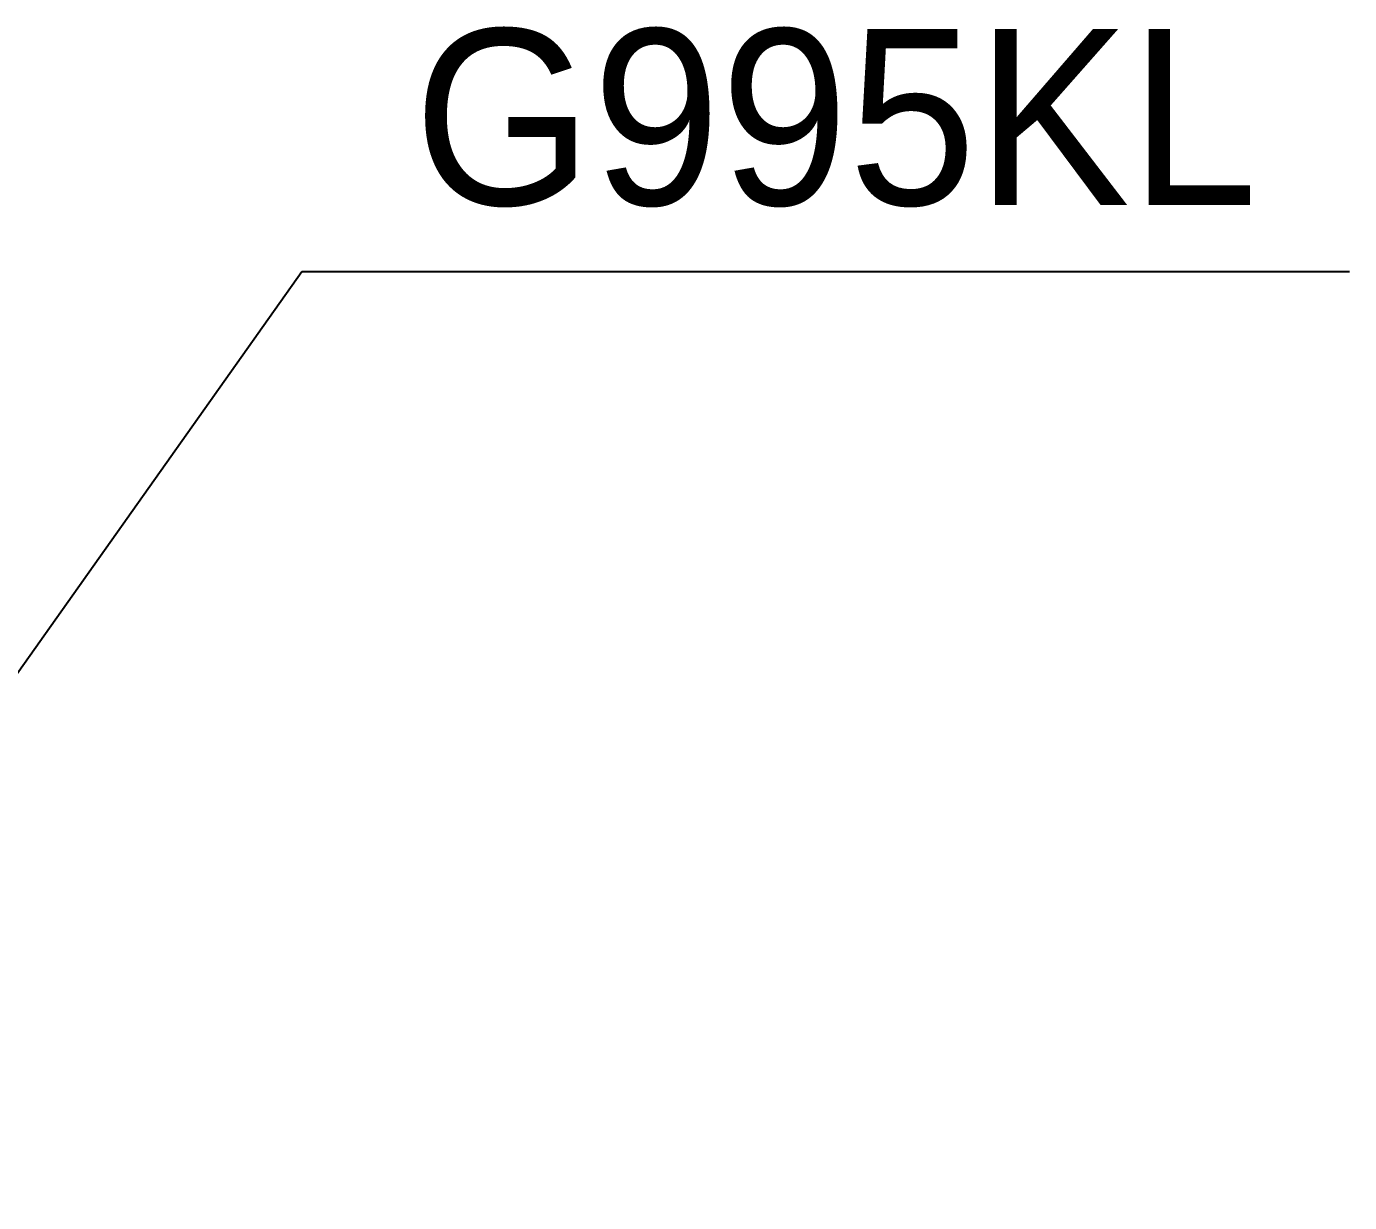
# Model space of a CAD drawing. Header units: millimetres. Extents: x 4840 to 6640, y -3623 to -1026.
# Drawn here: x 5307.4 to 5495.5, y -2685.6 to -2518.4 of the extents above; entities that cross this region are included whole.
import ezdxf

# ---------------------------------------------------------------- set-up
doc = ezdxf.new("R2010")
doc.units = ezdxf.units.MM
doc.layers.add('TEXT', color=7, linetype='Continuous')
doc.layers.add('치수선', color=7, linetype='Continuous')
doc.styles.add('____', font='')
doc.styles.add('타이틀', font='H2GTRM.TTF', dxfattribs={"height": 25})
doc.styles.get('____').set_extended_font_data('굴림')
doc.dimstyles.new('MSADIM', dxfattribs={"dimtxt": 33, "dimasz": 17, "dimexe": 10, "dimexo": 7.5, "dimgap": 10, "dimtad": 0, "dimtih": 1, "dimtoh": 1, "dimdec": 0, "dimzin": 1, "dimdsep": 46, "dimtxsty": '____', "dimcen": 11.25, "dimadec": 0, "dimazin": 0, "dimtfac": 1, "dimtdec": 0, "dimtix": 1, "dimtmove": 0, "dimatfit": 3, "dimfxl": 0, "dimtolj": 1, "dimtzin": 1, "dimarcsym": 0})

msp = doc.modelspace()

# ---------------------------------------------------------------- linework, layer by layer
at = {"layer": '치수선', "linetype": 'Continuous'}
msp.add_line((5363.58, -2553.2), (5495.53, -2553.2), dxfattribs=at)

# ---------------------------------------------------------------- texts
at = {"layer": 'TEXT', "insert": (5362.46, -2518.76), "char_height": 25, "width": 248.9925, "attachment_point": 1, "line_spacing_factor": 0.963855, "style": '타이틀'}
msp.add_mtext('\\A1;G995KL', dxfattribs=at)

# ---------------------------------------------------------------- leaders
at = {"layer": '치수선', "linetype": 'Continuous'}
msp.add_leader([(5252.81, -2685.58), (5346.58, -2553.2), (5363.58, -2553.2)], dimstyle='MSADIM', override={"dimtxt": 25}, dxfattribs=at)

doc.saveas('drawing.dxf')
